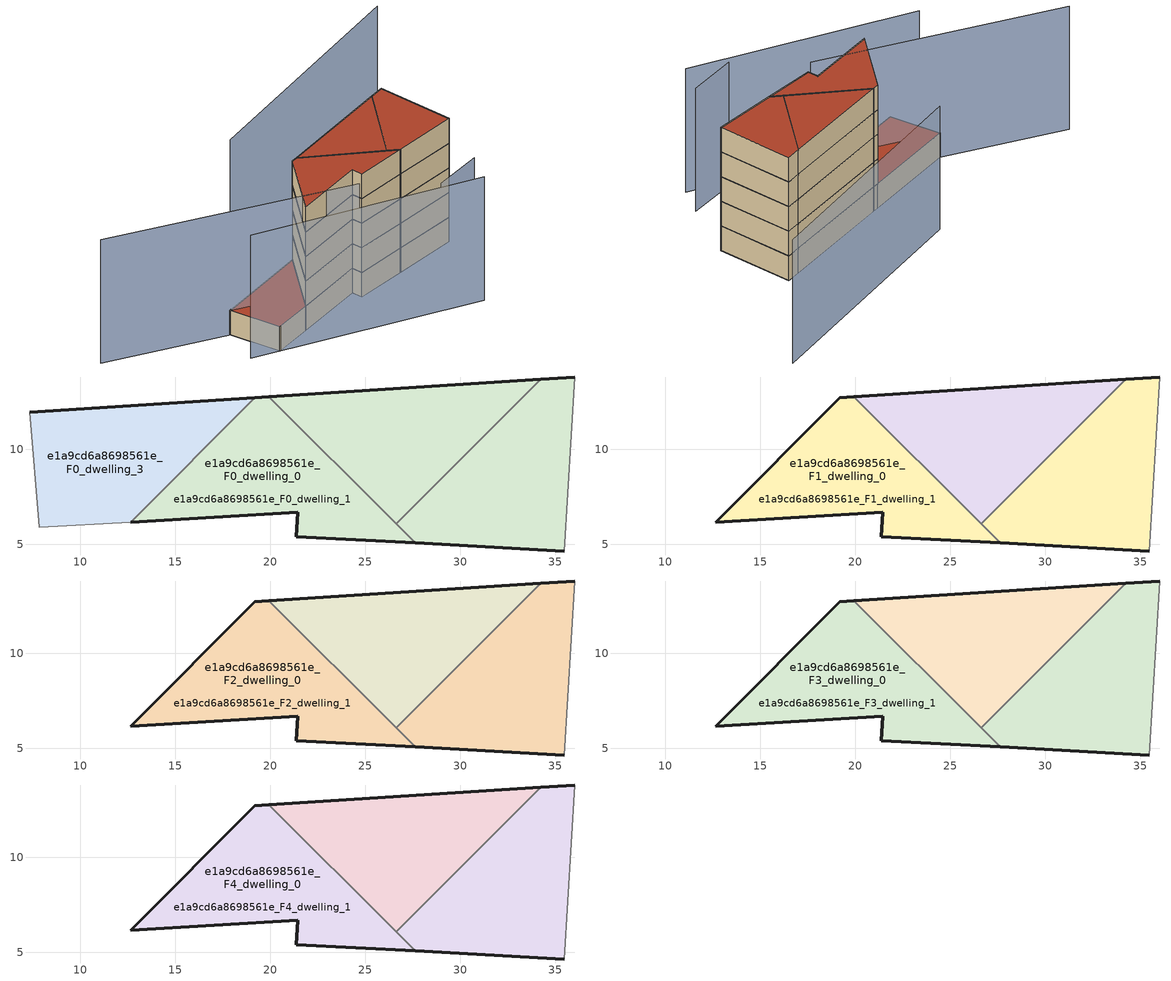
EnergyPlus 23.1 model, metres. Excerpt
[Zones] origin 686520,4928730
e1a9cd6a8698561e_F0_dwelling_0
 floor ground (EU_floor_Construction): 27.65,5.08 19.93,12.77 19.19,12.72 12.67,6.18 21.44,6.69 21.37,5.42 z0; 35.48,4.66 36.03,13.82 34.23,13.7 26.64,6.08 27.65,5.08 z0
 wall outside (EU_wall_Construction): 34.23,13.7 36.03,13.82 / 35.48,4.66 27.65,5.08 z0:3
 wall adiabatic (EU_wall_Construction): 36.03,13.82 35.48,4.66 z0:3
 wall to e1a9cd6a8698561e_F0_dwelling_2 (EU_wall_Construction): 27.65,5.08 26.64,6.08 z0:3
 wall to e1a9cd6a8698561e_F0_dwelling_1 (EU_wall_Construction): 26.64,6.08 34.23,13.7 z0:3
e1a9cd6a8698561e_F0_dwelling_1
 floor ground (EU_floor_Construction): 26.64,6.08 34.23,13.7 19.93,12.77 z0; 27.65,5.08 19.93,12.77 19.19,12.72 12.67,6.18 21.44,6.69 21.37,5.42 z0
 wall outside (EU_wall_Construction): 19.93,12.77 34.23,13.7 z0:3
 wall to e1a9cd6a8698561e_F0_dwelling_2 (EU_wall_Construction): 26.64,6.08 19.93,12.77 z0:3
e1a9cd6a8698561e_F0_dwelling_2
 floor ground (EU_floor_Construction): 27.65,5.08 19.93,12.77 19.19,12.72 12.67,6.18 21.44,6.69 21.37,5.42 z0; 35.48,4.66 36.03,13.82 34.23,13.7 26.64,6.08 27.65,5.08 z0; 26.64,6.08 34.23,13.7 19.93,12.77 z0
 wall outside (EU_wall_Construction): 27.65,5.08 21.37,5.42 21.44,6.69 12.67,6.18 / 19.19,12.72 19.93,12.77 z0:3
 wall to e1a9cd6a8698561e_F0_dwelling_3 (EU_wall_Construction): 12.67,6.18 19.19,12.72 z0:3
e1a9cd6a8698561e_F0_dwelling_3
 floor ground (EU_floor_Construction): 12.67,6.18 19.19,12.72 7.34,11.96 7.83,5.9 z0
 wall outside (EU_wall_Construction): 7.34,11.96 19.19,12.72 z0:3
 wall adiabatic (EU_wall_Construction): 12.67,6.18 7.83,5.9 7.34,11.96 z0:3
 roof outside (EU_roof_Construction): 19.19,12.72 12.67,6.18 7.83,5.9 7.34,11.96 z3
e1a9cd6a8698561e_F1_dwelling_0
 floor adiabatic (EU_floor_Construction): 35.48,4.66 36.03,13.82 34.23,13.7 26.64,6.08 27.65,5.08 z3; 27.65,5.08 19.93,12.77 19.19,12.72 12.67,6.18 21.44,6.69 21.37,5.42 z3
 wall outside (EU_wall_Construction): 34.23,13.7 36.03,13.82 / 35.48,4.66 27.65,5.08 z3:6
 wall adiabatic (EU_wall_Construction): 36.03,13.82 35.48,4.66 z3:6
 wall to e1a9cd6a8698561e_F1_dwelling_2 (EU_wall_Construction): 27.65,5.08 26.64,6.08 z3:6
 wall to e1a9cd6a8698561e_F1_dwelling_1 (EU_wall_Construction): 26.64,6.08 34.23,13.7 z3:6
e1a9cd6a8698561e_F1_dwelling_1
 floor to e1a9cd6a8698561e_F0_dwelling_1 (EU_floor_Construction): 26.64,6.08 34.23,13.7 19.93,12.77 z3; 27.65,5.08 19.93,12.77 19.19,12.72 12.67,6.18 21.44,6.69 21.37,5.42 z3
 wall outside (EU_wall_Construction): 19.93,12.77 34.23,13.7 z3:6
 wall to e1a9cd6a8698561e_F1_dwelling_2 (EU_wall_Construction): 26.64,6.08 19.93,12.77 z3:6
e1a9cd6a8698561e_F1_dwelling_2
 floor to e1a9cd6a8698561e_F0_dwelling_2 (EU_floor_Construction): 27.65,5.08 19.93,12.77 19.19,12.72 12.67,6.18 21.44,6.69 21.37,5.42 z3; 35.48,4.66 36.03,13.82 34.23,13.7 26.64,6.08 27.65,5.08 z3
 floor adiabatic (EU_floor_Construction): 26.64,6.08 34.23,13.7 19.93,12.77 z3
 wall outside (EU_wall_Construction): 27.65,5.08 21.37,5.42 21.44,6.69 12.67,6.18 19.19,12.72 19.93,12.77 z3:6
e1a9cd6a8698561e_F2_dwelling_0
 floor adiabatic (EU_floor_Construction): 35.48,4.66 36.03,13.82 34.23,13.7 26.64,6.08 27.65,5.08 z6; 27.65,5.08 19.93,12.77 19.19,12.72 12.67,6.18 21.44,6.69 21.37,5.42 z6
 wall outside (EU_wall_Construction): 34.23,13.7 36.03,13.82 / 35.48,4.66 27.65,5.08 z6:9
 wall adiabatic (EU_wall_Construction): 36.03,13.82 35.48,4.66 z6:9
 wall to e1a9cd6a8698561e_F2_dwelling_2 (EU_wall_Construction): 27.65,5.08 26.64,6.08 z6:9
 wall to e1a9cd6a8698561e_F2_dwelling_1 (EU_wall_Construction): 26.64,6.08 34.23,13.7 z6:9
e1a9cd6a8698561e_F2_dwelling_1
 floor to e1a9cd6a8698561e_F1_dwelling_1 (EU_floor_Construction): 26.64,6.08 34.23,13.7 19.93,12.77 z6; 27.65,5.08 19.93,12.77 19.19,12.72 12.67,6.18 21.44,6.69 21.37,5.42 z6
 wall outside (EU_wall_Construction): 19.93,12.77 34.23,13.7 z6:9
 wall to e1a9cd6a8698561e_F2_dwelling_2 (EU_wall_Construction): 26.64,6.08 19.93,12.77 z6:9
e1a9cd6a8698561e_F2_dwelling_2
 floor to e1a9cd6a8698561e_F1_dwelling_2 (EU_floor_Construction): 27.65,5.08 19.93,12.77 19.19,12.72 12.67,6.18 21.44,6.69 21.37,5.42 z6; 35.48,4.66 36.03,13.82 34.23,13.7 26.64,6.08 27.65,5.08 z6
 floor adiabatic (EU_floor_Construction): 26.64,6.08 34.23,13.7 19.93,12.77 z6
 wall outside (EU_wall_Construction): 27.65,5.08 21.37,5.42 21.44,6.69 12.67,6.18 19.19,12.72 19.93,12.77 z6:9
e1a9cd6a8698561e_F3_dwelling_0
 floor adiabatic (EU_floor_Construction): 35.48,4.66 36.03,13.82 34.23,13.7 26.64,6.08 27.65,5.08 z9; 27.65,5.08 19.93,12.77 19.19,12.72 12.67,6.18 21.44,6.69 21.37,5.42 z9
 wall outside (EU_wall_Construction): 34.23,13.7 36.03,13.82 / 35.48,4.66 27.65,5.08 z9:12
 wall adiabatic (EU_wall_Construction): 36.03,13.82 35.48,4.66 z9:12
 wall to e1a9cd6a8698561e_F3_dwelling_2 (EU_wall_Construction): 27.65,5.08 26.64,6.08 z9:12
 wall to e1a9cd6a8698561e_F3_dwelling_1 (EU_wall_Construction): 26.64,6.08 34.23,13.7 z9:12
e1a9cd6a8698561e_F3_dwelling_1
 floor to e1a9cd6a8698561e_F2_dwelling_1 (EU_floor_Construction): 26.64,6.08 34.23,13.7 19.93,12.77 z9; 27.65,5.08 19.93,12.77 19.19,12.72 12.67,6.18 21.44,6.69 21.37,5.42 z9
 wall outside (EU_wall_Construction): 19.93,12.77 34.23,13.7 z9:12
 wall to e1a9cd6a8698561e_F3_dwelling_2 (EU_wall_Construction): 26.64,6.08 19.93,12.77 z9:12
e1a9cd6a8698561e_F3_dwelling_2
 floor to e1a9cd6a8698561e_F2_dwelling_2 (EU_floor_Construction): 27.65,5.08 19.93,12.77 19.19,12.72 12.67,6.18 21.44,6.69 21.37,5.42 z9; 35.48,4.66 36.03,13.82 34.23,13.7 26.64,6.08 27.65,5.08 z9
 floor adiabatic (EU_floor_Construction): 26.64,6.08 34.23,13.7 19.93,12.77 z9
 wall outside (EU_wall_Construction): 27.65,5.08 21.37,5.42 21.44,6.69 12.67,6.18 19.19,12.72 19.93,12.77 z9:12
e1a9cd6a8698561e_F4_dwelling_0
 floor adiabatic (EU_floor_Construction): 35.48,4.66 36.03,13.82 34.23,13.7 26.64,6.08 27.65,5.08 z12; 27.65,5.08 19.93,12.77 19.19,12.72 12.67,6.18 21.44,6.69 21.37,5.42 z12
 wall outside (EU_wall_Construction): 34.23,13.7 36.03,13.82 / 35.48,4.66 27.65,5.08 z12:15
 wall adiabatic (EU_wall_Construction): 36.03,13.82 35.48,4.66 z12:15
 wall to e1a9cd6a8698561e_F4_dwelling_2 (EU_wall_Construction): 27.65,5.08 26.64,6.08 z12:15
 wall to e1a9cd6a8698561e_F4_dwelling_1 (EU_wall_Construction): 26.64,6.08 34.23,13.7 z12:15
 roof outside (EU_roof_Construction): 27.65,5.08 21.37,5.42 21.44,6.69 12.67,6.18 19.19,12.72 19.93,12.77 z15; 36.03,13.82 35.48,4.66 27.65,5.08 26.64,6.08 34.23,13.7 z15
e1a9cd6a8698561e_F4_dwelling_1
 floor to e1a9cd6a8698561e_F3_dwelling_1 (EU_floor_Construction): 26.64,6.08 34.23,13.7 19.93,12.77 z12; 27.65,5.08 19.93,12.77 19.19,12.72 12.67,6.18 21.44,6.69 21.37,5.42 z12
 wall outside (EU_wall_Construction): 19.93,12.77 34.23,13.7 z12:15
 wall to e1a9cd6a8698561e_F4_dwelling_2 (EU_wall_Construction): 26.64,6.08 19.93,12.77 z12:15
 roof outside (EU_roof_Construction): 27.65,5.08 21.37,5.42 21.44,6.69 12.67,6.18 19.19,12.72 19.93,12.77 z15; 34.23,13.7 26.64,6.08 19.93,12.77 z15
e1a9cd6a8698561e_F4_dwelling_2
 floor to e1a9cd6a8698561e_F3_dwelling_2 (EU_floor_Construction): 27.65,5.08 19.93,12.77 19.19,12.72 12.67,6.18 21.44,6.69 21.37,5.42 z12; 35.48,4.66 36.03,13.82 34.23,13.7 26.64,6.08 27.65,5.08 z12
 floor adiabatic (EU_floor_Construction): 26.64,6.08 34.23,13.7 19.93,12.77 z12
 wall outside (EU_wall_Construction): 27.65,5.08 21.37,5.42 21.44,6.69 12.67,6.18 19.19,12.72 19.93,12.77 z12:15
 roof outside (EU_roof_Construction): 27.65,5.08 21.37,5.42 21.44,6.69 12.67,6.18 19.19,12.72 19.93,12.77 z15; 36.03,13.82 35.48,4.66 27.65,5.08 26.64,6.08 34.23,13.7 z15; 34.23,13.7 26.64,6.08 19.93,12.77 z15
shading: 4.96,7.51 28.48,-5.11 / 24.81,-2.26 30.88,-2.02 / -5.04,19.42 19.69,4.51 / 48.7,23.74 18.67,20.31 z0:15
[Building]
EU S2 Campaign: North Axis=0; Terrain=City; Solar Distribution=FullExterior
[Site:Location]
Bologna: Latitude=44.5; Longitude=11.25; Time Zone=1; Elevation=37
[SizingPeriod:WeatherFileDays]
AnnualSizingPeriod: Begin Month=1; Begin Day of Month=1; End Month=12; End Day of Month=31; Day of Week for Start Day=Monday; Use Weather File Daylight Saving Period=No; Use Weather File Rain and Snow Indicators=No
[MATERIAL]
EU_InternalMass_Material: Roughness=MediumRough; Thickness=0.1; Conductivity=1; Density=1800; Specific Heat=900; Thermal Absorptance=0.9; Solar Absorptance=0.7; Visible Absorptance=0.7
[MATERIAL:NOMASS] Roughness=MediumRough; Thermal Absorptance=0.9; Solar Absorptance=0.7; Visible Absorptance=0.7
Name | Thermal Resistance
EU_wall_NoMass | 0.905828
EU_roof_NoMass | 0.37593
EU_floor_NoMass | 0.67114
[CONSTRUCTION]
EU_wall_Construction: EU_wall_NoMass
EU_roof_Construction: EU_roof_NoMass
EU_floor_Construction: EU_floor_NoMass
EU_InternalMass_Construction: EU_InternalMass_Material
[ZONE] Type=1; Multiplier=1; Ceiling Height=autocalculate; Floor Area=autocalculate; Part of Total Floor Area=Yes
Name | Volume
e1a9cd6a8698561e_F0_dwelling_0; e1a9cd6a8698561e_F1_dwelling_0; e1a9cd6a8698561e_F2_dwelling_0; e1a9cd6a8698561e_F3_dwelling_0; e1a9cd6a8698561e_F4_dwelling_0 | 305.965
e1a9cd6a8698561e_F0_dwelling_1; e1a9cd6a8698561e_F1_dwelling_1; e1a9cd6a8698561e_F2_dwelling_1; e1a9cd6a8698561e_F3_dwelling_1; e1a9cd6a8698561e_F4_dwelling_1 | 305.971
e1a9cd6a8698561e_F0_dwelling_2; e1a9cd6a8698561e_F1_dwelling_2; e1a9cd6a8698561e_F2_dwelling_2; e1a9cd6a8698561e_F3_dwelling_2; e1a9cd6a8698561e_F4_dwelling_2 | 458.949
e1a9cd6a8698561e_F0_dwelling_3 | 152.977
[INTERNALMASS] Construction=EU_InternalMass_Construction
Name | Zone or ZoneList | Surface Area
e1a9cd6a8698561e_F0_dwelling_0_EU_InternalMass | e1a9cd6a8698561e_F0_dwelling_0 | 50.9931
e1a9cd6a8698561e_F0_dwelling_1_EU_InternalMass | e1a9cd6a8698561e_F0_dwelling_1 | 50.9952
e1a9cd6a8698561e_F0_dwelling_2_EU_InternalMass | e1a9cd6a8698561e_F0_dwelling_2 | 50.9944
e1a9cd6a8698561e_F0_dwelling_3_EU_InternalMass | e1a9cd6a8698561e_F0_dwelling_3 | 50.9913
e1a9cd6a8698561e_F1_dwelling_0_EU_InternalMass | e1a9cd6a8698561e_F1_dwelling_0 | 67.994
e1a9cd6a8698561e_F1_dwelling_1_EU_InternalMass | e1a9cd6a8698561e_F1_dwelling_1 | 67.9936
e1a9cd6a8698561e_F1_dwelling_2_EU_InternalMass | e1a9cd6a8698561e_F1_dwelling_2 | 67.994
e1a9cd6a8698561e_F2_dwelling_0_EU_InternalMass | e1a9cd6a8698561e_F2_dwelling_0 | 67.994
e1a9cd6a8698561e_F2_dwelling_1_EU_InternalMass | e1a9cd6a8698561e_F2_dwelling_1 | 67.9936
e1a9cd6a8698561e_F2_dwelling_2_EU_InternalMass | e1a9cd6a8698561e_F2_dwelling_2 | 67.994
e1a9cd6a8698561e_F3_dwelling_0_EU_InternalMass | e1a9cd6a8698561e_F3_dwelling_0 | 67.994
e1a9cd6a8698561e_F3_dwelling_1_EU_InternalMass | e1a9cd6a8698561e_F3_dwelling_1 | 67.9936
e1a9cd6a8698561e_F3_dwelling_2_EU_InternalMass | e1a9cd6a8698561e_F3_dwelling_2 | 67.994
e1a9cd6a8698561e_F4_dwelling_0_EU_InternalMass | e1a9cd6a8698561e_F4_dwelling_0 | 67.994
e1a9cd6a8698561e_F4_dwelling_1_EU_InternalMass | e1a9cd6a8698561e_F4_dwelling_1 | 67.9936
e1a9cd6a8698561e_F4_dwelling_2_EU_InternalMass | e1a9cd6a8698561e_F4_dwelling_2 | 67.994
[OTHEREQUIPMENT] Fuel Type=Electricity; Design Level Calculation Method=Watts/Area; Power per Zone Floor Area=1; Fraction Latent=0; Fraction Radiant=0; Fraction Lost=0; Carbon Dioxide Generation Rate=0; EndUse Subcategory=EU_Step8_InternalGains
Name | Zone or ZoneList or Space or SpaceList | Schedule
EU_Step8_InternalGain_e1a9cd6a8698561e_F0_dwelling_0_f000 | e1a9cd6a8698561e_F0_dwelling_0 | EU_Step8_GainSchedule_e1a9cd6a8698561e_F0_dwelling_0_f000
EU_Step8_InternalGain_e1a9cd6a8698561e_F0_dwelling_1_f000 | e1a9cd6a8698561e_F0_dwelling_1 | EU_Step8_GainSchedule_e1a9cd6a8698561e_F0_dwelling_1_f000
EU_Step8_InternalGain_e1a9cd6a8698561e_F0_dwelling_2_f000 | e1a9cd6a8698561e_F0_dwelling_2 | EU_Step8_GainSchedule_e1a9cd6a8698561e_F0_dwelling_2_f000
EU_Step8_InternalGain_e1a9cd6a8698561e_F0_dwelling_3_f000 | e1a9cd6a8698561e_F0_dwelling_3 | EU_Step8_GainSchedule_e1a9cd6a8698561e_F0_dwelling_3_f000
EU_Step8_InternalGain_e1a9cd6a8698561e_F1_dwelling_0_f000 | e1a9cd6a8698561e_F1_dwelling_0 | EU_Step8_GainSchedule_e1a9cd6a8698561e_F1_dwelling_0_f000
EU_Step8_InternalGain_e1a9cd6a8698561e_F1_dwelling_1_f000 | e1a9cd6a8698561e_F1_dwelling_1 | EU_Step8_GainSchedule_e1a9cd6a8698561e_F1_dwelling_1_f000
EU_Step8_InternalGain_e1a9cd6a8698561e_F1_dwelling_2_f000 | e1a9cd6a8698561e_F1_dwelling_2 | EU_Step8_GainSchedule_e1a9cd6a8698561e_F1_dwelling_2_f000
EU_Step8_InternalGain_e1a9cd6a8698561e_F2_dwelling_0_f000 | e1a9cd6a8698561e_F2_dwelling_0 | EU_Step8_GainSchedule_e1a9cd6a8698561e_F2_dwelling_0_f000
EU_Step8_InternalGain_e1a9cd6a8698561e_F2_dwelling_1_f000 | e1a9cd6a8698561e_F2_dwelling_1 | EU_Step8_GainSchedule_e1a9cd6a8698561e_F2_dwelling_1_f000
EU_Step8_InternalGain_e1a9cd6a8698561e_F2_dwelling_2_f000 | e1a9cd6a8698561e_F2_dwelling_2 | EU_Step8_GainSchedule_e1a9cd6a8698561e_F2_dwelling_2_f000
EU_Step8_InternalGain_e1a9cd6a8698561e_F3_dwelling_0_f000 | e1a9cd6a8698561e_F3_dwelling_0 | EU_Step8_GainSchedule_e1a9cd6a8698561e_F3_dwelling_0_f000
EU_Step8_InternalGain_e1a9cd6a8698561e_F3_dwelling_1_f000 | e1a9cd6a8698561e_F3_dwelling_1 | EU_Step8_GainSchedule_e1a9cd6a8698561e_F3_dwelling_1_f000
EU_Step8_InternalGain_e1a9cd6a8698561e_F3_dwelling_2_f000 | e1a9cd6a8698561e_F3_dwelling_2 | EU_Step8_GainSchedule_e1a9cd6a8698561e_F3_dwelling_2_f000
EU_Step8_InternalGain_e1a9cd6a8698561e_F4_dwelling_0_f000 | e1a9cd6a8698561e_F4_dwelling_0 | EU_Step8_GainSchedule_e1a9cd6a8698561e_F4_dwelling_0_f000
EU_Step8_InternalGain_e1a9cd6a8698561e_F4_dwelling_1_f000 | e1a9cd6a8698561e_F4_dwelling_1 | EU_Step8_GainSchedule_e1a9cd6a8698561e_F4_dwelling_1_f000
EU_Step8_InternalGain_e1a9cd6a8698561e_F4_dwelling_2_f000 | e1a9cd6a8698561e_F4_dwelling_2 | EU_Step8_GainSchedule_e1a9cd6a8698561e_F4_dwelling_2_f000
[ZONEVENTILATION:DESIGNFLOWRATE] Schedule=EU_AlwaysOn; Design Flow Rate Calculation Method=AirChanges/Hour; Air Changes per Hour=0.73129; Ventilation Type=Natural; Fan Pressure Rise=0; Fan Total Efficiency=1; Constant Term Coefficient=1; Temperature Term Coefficient=0; Velocity Term Coefficient=0; Velocity Squared Term Coefficient=0; Minimum Indoor Temperature=-100; Maximum Indoor Temperature=100; Delta Temperature=-100; Minimum Outdoor Temperature=-100; Maximum Outdoor Temperature=100; Maximum Wind Speed=40
Name | Zone or ZoneList or Space or SpaceList
EU_ConstantAir_e1a9cd6a8698561e_F0_dwelling_0 | e1a9cd6a8698561e_F0_dwelling_0
EU_ConstantAir_e1a9cd6a8698561e_F0_dwelling_1 | e1a9cd6a8698561e_F0_dwelling_1
EU_ConstantAir_e1a9cd6a8698561e_F0_dwelling_2 | e1a9cd6a8698561e_F0_dwelling_2
EU_ConstantAir_e1a9cd6a8698561e_F0_dwelling_3 | e1a9cd6a8698561e_F0_dwelling_3
EU_ConstantAir_e1a9cd6a8698561e_F1_dwelling_0 | e1a9cd6a8698561e_F1_dwelling_0
EU_ConstantAir_e1a9cd6a8698561e_F1_dwelling_1 | e1a9cd6a8698561e_F1_dwelling_1
EU_ConstantAir_e1a9cd6a8698561e_F1_dwelling_2 | e1a9cd6a8698561e_F1_dwelling_2
EU_ConstantAir_e1a9cd6a8698561e_F2_dwelling_0 | e1a9cd6a8698561e_F2_dwelling_0
EU_ConstantAir_e1a9cd6a8698561e_F2_dwelling_1 | e1a9cd6a8698561e_F2_dwelling_1
EU_ConstantAir_e1a9cd6a8698561e_F2_dwelling_2 | e1a9cd6a8698561e_F2_dwelling_2
EU_ConstantAir_e1a9cd6a8698561e_F3_dwelling_0 | e1a9cd6a8698561e_F3_dwelling_0
EU_ConstantAir_e1a9cd6a8698561e_F3_dwelling_1 | e1a9cd6a8698561e_F3_dwelling_1
EU_ConstantAir_e1a9cd6a8698561e_F3_dwelling_2 | e1a9cd6a8698561e_F3_dwelling_2
EU_ConstantAir_e1a9cd6a8698561e_F4_dwelling_0 | e1a9cd6a8698561e_F4_dwelling_0
EU_ConstantAir_e1a9cd6a8698561e_F4_dwelling_1 | e1a9cd6a8698561e_F4_dwelling_1
EU_ConstantAir_e1a9cd6a8698561e_F4_dwelling_2 | e1a9cd6a8698561e_F4_dwelling_2
[HVACTEMPLATE:THERMOSTAT] Constant Heating Setpoint=20; Constant Cooling Setpoint=50
EU_HeatOnly_e1a9cd6a8698561e_F0_dwelling_0; EU_HeatOnly_e1a9cd6a8698561e_F0_dwelling_1; EU_HeatOnly_e1a9cd6a8698561e_F0_dwelling_2; EU_HeatOnly_e1a9cd6a8698561e_F0_dwelling_3; EU_HeatOnly_e1a9cd6a8698561e_F1_dwelling_0; EU_HeatOnly_e1a9cd6a8698561e_F1_dwelling_1; EU_HeatOnly_e1a9cd6a8698561e_F1_dwelling_2; EU_HeatOnly_e1a9cd6a8698561e_F2_dwelling_0; EU_HeatOnly_e1a9cd6a8698561e_F2_dwelling_1; EU_HeatOnly_e1a9cd6a8698561e_F2_dwelling_2; EU_HeatOnly_e1a9cd6a8698561e_F3_dwelling_0; EU_HeatOnly_e1a9cd6a8698561e_F3_dwelling_1; EU_HeatOnly_e1a9cd6a8698561e_F3_dwelling_2; EU_HeatOnly_e1a9cd6a8698561e_F4_dwelling_0; EU_HeatOnly_e1a9cd6a8698561e_F4_dwelling_1; EU_HeatOnly_e1a9cd6a8698561e_F4_dwelling_2
[HVACTEMPLATE:ZONE:IDEALLOADSAIRSYSTEM] System Availability Schedule=EU_AlwaysOn; Maximum Heating Supply Air Temperature=50; Minimum Cooling Supply Air Temperature=13; Maximum Heating Supply Air Humidity Ratio=0.0156; Minimum Cooling Supply Air Humidity Ratio=0.0077; Heating Limit=NoLimit; Cooling Limit=NoLimit; Heating Availability Schedule=EU_AlwaysOn; Cooling Availability Schedule=EU_CoolingOff; Dehumidification Control Type=ConstantSensibleHeatRatio; Cooling Sensible Heat Ratio=0.7; Dehumidification Setpoint=60; Humidification Control Type=None; Humidification Setpoint=30; Outdoor Air Method=None; Outdoor Air Flow Rate per Person=0.00944; Outdoor Air Flow Rate per Zone Floor Area=0; Outdoor Air Flow Rate per Zone=0; Demand Controlled Ventilation Type=None; Outdoor Air Economizer Type=NoEconomizer; Heat Recovery Type=None; Sensible Heat Recovery Effectiveness=0.7; Latent Heat Recovery Effectiveness=0.65
Name | Template Thermostat
e1a9cd6a8698561e_F0_dwelling_0 | EU_HeatOnly_e1a9cd6a8698561e_F0_dwelling_0
e1a9cd6a8698561e_F0_dwelling_1 | EU_HeatOnly_e1a9cd6a8698561e_F0_dwelling_1
e1a9cd6a8698561e_F0_dwelling_2 | EU_HeatOnly_e1a9cd6a8698561e_F0_dwelling_2
e1a9cd6a8698561e_F0_dwelling_3 | EU_HeatOnly_e1a9cd6a8698561e_F0_dwelling_3
e1a9cd6a8698561e_F1_dwelling_0 | EU_HeatOnly_e1a9cd6a8698561e_F1_dwelling_0
e1a9cd6a8698561e_F1_dwelling_1 | EU_HeatOnly_e1a9cd6a8698561e_F1_dwelling_1
e1a9cd6a8698561e_F1_dwelling_2 | EU_HeatOnly_e1a9cd6a8698561e_F1_dwelling_2
e1a9cd6a8698561e_F2_dwelling_0 | EU_HeatOnly_e1a9cd6a8698561e_F2_dwelling_0
e1a9cd6a8698561e_F2_dwelling_1 | EU_HeatOnly_e1a9cd6a8698561e_F2_dwelling_1
e1a9cd6a8698561e_F2_dwelling_2 | EU_HeatOnly_e1a9cd6a8698561e_F2_dwelling_2
e1a9cd6a8698561e_F3_dwelling_0 | EU_HeatOnly_e1a9cd6a8698561e_F3_dwelling_0
e1a9cd6a8698561e_F3_dwelling_1 | EU_HeatOnly_e1a9cd6a8698561e_F3_dwelling_1
e1a9cd6a8698561e_F3_dwelling_2 | EU_HeatOnly_e1a9cd6a8698561e_F3_dwelling_2
e1a9cd6a8698561e_F4_dwelling_0 | EU_HeatOnly_e1a9cd6a8698561e_F4_dwelling_0
e1a9cd6a8698561e_F4_dwelling_1 | EU_HeatOnly_e1a9cd6a8698561e_F4_dwelling_1
e1a9cd6a8698561e_F4_dwelling_2 | EU_HeatOnly_e1a9cd6a8698561e_F4_dwelling_2
[SIZING:ZONE] Zone Cooling Design Supply Air Temperature Input Method=SupplyAirTemperature; Zone Cooling Design Supply Air Temperature=13; Zone Heating Design Supply Air Temperature Input Method=SupplyAirTemperature; Zone Heating Design Supply Air Temperature=50; Zone Cooling Design Supply Air Humidity Ratio=0.008; Zone Heating Design Supply Air Humidity Ratio=0.008; Cooling Design Air Flow Method=DesignDay; Cooling Design Air Flow Rate=0; Cooling Minimum Air Flow per Zone Floor Area=0.000762; Cooling Minimum Air Flow=0; Cooling Minimum Air Flow Fraction=0.2; Heating Design Air Flow Method=DesignDay; Heating Design Air Flow Rate=0; Heating Maximum Air Flow per Zone Floor Area=0.002032; Heating Maximum Air Flow=0.141576; Heating Maximum Air Flow Fraction=0.3; Account for Dedicated Outdoor Air System=No; Dedicated Outdoor Air System Control Strategy=NeutralSupplyAir; Dedicated Outdoor Air Low Setpoint Temperature for Design=autosize; Dedicated Outdoor Air High Setpoint Temperature for Design=autosize; Zone Load Sizing Method=Sensible Load Only No Latent Load; Zone Latent Cooling Design Supply Air Humidity Ratio Input Method=HumidityRatioDifference; Zone Cooling Design Supply Air Humidity Ratio Difference=0.005; Zone Latent Heating Design Supply Air Humidity Ratio Input Method=HumidityRatioDifference; Zone Humidification Design Supply Air Humidity Ratio Difference=0.005
e1a9cd6a8698561e_F0_dwelling_0; e1a9cd6a8698561e_F0_dwelling_1; e1a9cd6a8698561e_F0_dwelling_2; e1a9cd6a8698561e_F0_dwelling_3; e1a9cd6a8698561e_F1_dwelling_0; e1a9cd6a8698561e_F1_dwelling_1; e1a9cd6a8698561e_F1_dwelling_2; e1a9cd6a8698561e_F2_dwelling_0; e1a9cd6a8698561e_F2_dwelling_1; e1a9cd6a8698561e_F2_dwelling_2; e1a9cd6a8698561e_F3_dwelling_0; e1a9cd6a8698561e_F3_dwelling_1; e1a9cd6a8698561e_F3_dwelling_2; e1a9cd6a8698561e_F4_dwelling_0; e1a9cd6a8698561e_F4_dwelling_1; e1a9cd6a8698561e_F4_dwelling_2
[SCHEDULE:CONSTANT]
Name | Hourly Value
EU_AlwaysOn | 1
EU_CoolingOff | 0
[SCHEDULE:FILE] Column Number=1; Rows to Skip at Top=0; Number of Hours of Data=8760; Column Separator=Comma; Interpolate to Timestep=No; Minutes per Item=60; Adjust Schedule for Daylight Savings=Yes
Name | File
EU_Step8_GainSchedule_e1a9cd6a8698561e_F0_dwelling_0_f000 | ../../schedules/e1a9cd6a8698561e/e1a9cd6a8698561e_F0_dwelling_0_f000_gain.csv
EU_Step8_GainSchedule_e1a9cd6a8698561e_F0_dwelling_1_f000 | ../../schedules/e1a9cd6a8698561e/e1a9cd6a8698561e_F0_dwelling_1_f000_gain.csv
EU_Step8_GainSchedule_e1a9cd6a8698561e_F0_dwelling_2_f000 | ../../schedules/e1a9cd6a8698561e/e1a9cd6a8698561e_F0_dwelling_2_f000_gain.csv
EU_Step8_GainSchedule_e1a9cd6a8698561e_F0_dwelling_3_f000 | ../../schedules/e1a9cd6a8698561e/e1a9cd6a8698561e_F0_dwelling_3_f000_gain.csv
EU_Step8_GainSchedule_e1a9cd6a8698561e_F1_dwelling_0_f000 | ../../schedules/e1a9cd6a8698561e/e1a9cd6a8698561e_F1_dwelling_0_f000_gain.csv
EU_Step8_GainSchedule_e1a9cd6a8698561e_F1_dwelling_1_f000 | ../../schedules/e1a9cd6a8698561e/e1a9cd6a8698561e_F1_dwelling_1_f000_gain.csv
EU_Step8_GainSchedule_e1a9cd6a8698561e_F1_dwelling_2_f000 | ../../schedules/e1a9cd6a8698561e/e1a9cd6a8698561e_F1_dwelling_2_f000_gain.csv
EU_Step8_GainSchedule_e1a9cd6a8698561e_F2_dwelling_0_f000 | ../../schedules/e1a9cd6a8698561e/e1a9cd6a8698561e_F2_dwelling_0_f000_gain.csv
EU_Step8_GainSchedule_e1a9cd6a8698561e_F2_dwelling_1_f000 | ../../schedules/e1a9cd6a8698561e/e1a9cd6a8698561e_F2_dwelling_1_f000_gain.csv
EU_Step8_GainSchedule_e1a9cd6a8698561e_F2_dwelling_2_f000 | ../../schedules/e1a9cd6a8698561e/e1a9cd6a8698561e_F2_dwelling_2_f000_gain.csv
EU_Step8_GainSchedule_e1a9cd6a8698561e_F3_dwelling_0_f000 | ../../schedules/e1a9cd6a8698561e/e1a9cd6a8698561e_F3_dwelling_0_f000_gain.csv
EU_Step8_GainSchedule_e1a9cd6a8698561e_F3_dwelling_1_f000 | ../../schedules/e1a9cd6a8698561e/e1a9cd6a8698561e_F3_dwelling_1_f000_gain.csv
EU_Step8_GainSchedule_e1a9cd6a8698561e_F3_dwelling_2_f000 | ../../schedules/e1a9cd6a8698561e/e1a9cd6a8698561e_F3_dwelling_2_f000_gain.csv
EU_Step8_GainSchedule_e1a9cd6a8698561e_F4_dwelling_0_f000 | ../../schedules/e1a9cd6a8698561e/e1a9cd6a8698561e_F4_dwelling_0_f000_gain.csv
EU_Step8_GainSchedule_e1a9cd6a8698561e_F4_dwelling_1_f000 | ../../schedules/e1a9cd6a8698561e/e1a9cd6a8698561e_F4_dwelling_1_f000_gain.csv
EU_Step8_GainSchedule_e1a9cd6a8698561e_F4_dwelling_2_f000 | ../../schedules/e1a9cd6a8698561e/e1a9cd6a8698561e_F4_dwelling_2_f000_gain.csv
